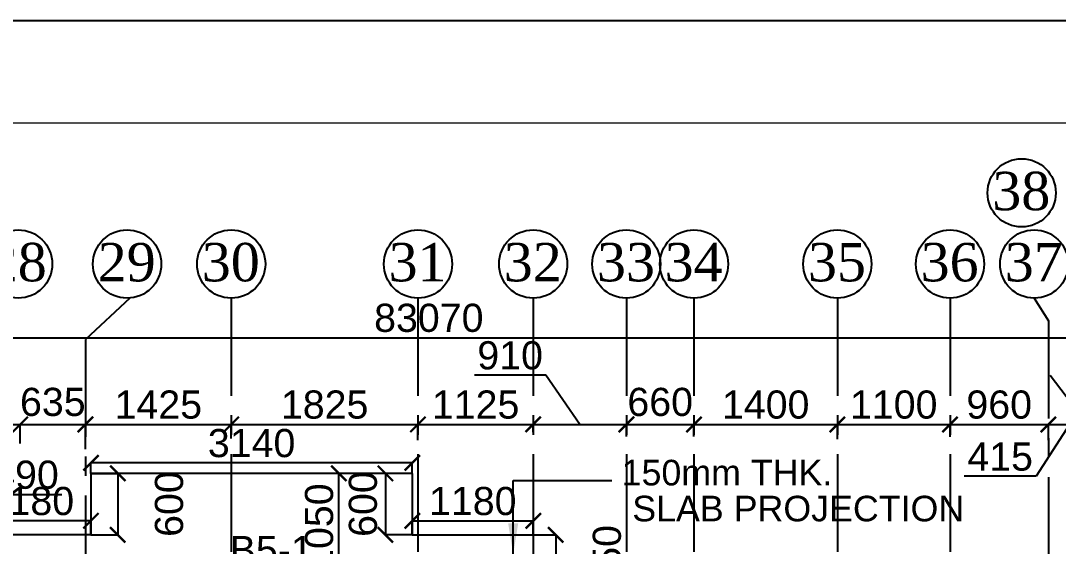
# Model space of a CAD drawing. Header units: inches. Extents: x -1898 to 127651, y -195120 to -109120.
# Drawn here: x 40878 to 51007, y -114252 to -109120 of the extents above; entities that cross this region are included whole.
import ezdxf

# ---------------------------------------------------------------- set-up
doc = ezdxf.new("R2010")
doc.units = ezdxf.units.IN
doc.header["$MEASUREMENT"] = 0
doc.linetypes.add('CENTER', pattern=[50.8, 31.75, -6.35, 6.35, -6.35])
for name, color, linetype in [('2', 5, 'Continuous'), ('4', 4, 'Continuous'), ('ARROW', 5, 'Continuous'), ('BEAM TEXT', 4, 'Continuous'), ('DIM', 251, 'Continuous'), ('GIRD CIR', 1, 'Continuous'), ('GIRD TEXT', 4, 'Continuous'), ('GRID', 8, 'CENTER'), ('GRID DIM', 4, 'Continuous')]:
    doc.layers.add(name, color=color, linetype=linetype)
doc.layers.add('JKEC COLHAT', color=2, linetype='Continuous', lineweight=20)
doc.layers.add('text', color=4, linetype='Continuous', lineweight=30)
doc.styles.add('T200', font='sanss___.ttf', dxfattribs={"height": 275})
doc.styles.add('T300', font='sanss___.ttf', dxfattribs={"height": 350})
doc.styles.add('T400', font='romantic.ttf')
doc.dimstyles.new('T 200', dxfattribs={"dimtxt": 275, "dimasz": 150, "dimexe": 1, "dimexo": 0, "dimgap": 50, "dimtad": 1, "dimdec": 0, "dimrnd": 5, "dimdsep": 46, "dimtxsty": 'T200', "dimblk": 'ARCHTICK', "dimcen": 2.5, "dimdle": 1, "dimclrd": 5, "dimclre": 253, "dimclrt": 1, "dimadec": 0, "dimazin": 0, "dimtfac": 1, "dimtdec": 0, "dimtmove": 2, "dimatfit": 3, "dimfxl": 0, "dimarcsym": 0})
doc.dimstyles.new('T 300', dxfattribs={"dimtxt": 275, "dimasz": 150, "dimexe": 1, "dimexo": 0, "dimgap": 50, "dimtad": 1, "dimdec": 0, "dimrnd": 5, "dimdsep": 46, "dimtxsty": 'T200', "dimblk": 'ARCHTICK', "dimcen": 2.5, "dimdle": 1, "dimclrd": 5, "dimclre": 253, "dimclrt": 4, "dimadec": 0, "dimazin": 0, "dimtfac": 1, "dimtdec": 0, "dimtmove": 2, "dimatfit": 3, "dimfxl": 0, "dimarcsym": 0})

# ---------------------------------------------------------------- blocks, each defined once
blk = doc.blocks.new('_ARCHTICK')
at = {"color": 0, "linetype": 'ByBlock', "const_width": 0.15}
blk.add_lwpolyline([(-0.5, -0.5), (0.5, 0.5)], dxfattribs=at)
blk = doc.blocks.new('*D135')
at = {"layer": 'Defpoints', "color": 0}
for p in [(86396, -112215), (3327, -112439, 15), (86396, -112439, 15)]:
    blk.add_point(p, dxfattribs=at)
at = {"layer": 'GRID DIM', "color": 5, "lineweight": -2}
blk.add_line((3326, -112215), (86397, -112215), dxfattribs=at)
at = {"layer": 'GRID DIM', "color": 253, "lineweight": -2}
for p, q in [((3327, -112439), (3327, -112214)), ((86396, -112439), (86396, -112214))]:
    blk.add_line(p, q, dxfattribs=at)
at = {"layer": 'GRID DIM', "color": 5, "lineweight": -2, "xscale": 150, "yscale": 150, "zscale": 150, "rotation": 180}
blk.add_blockref('_ARCHTICK', (3327, -112215), dxfattribs=at)
at = {"layer": 'GRID DIM', "color": 5, "lineweight": -2, "xscale": 150, "yscale": 150, "zscale": 150}
blk.add_blockref('_ARCHTICK', (86396, -112215), dxfattribs=at)
at = {"layer": 'GRID DIM', "color": 4, "insert": (44862, -112023), "char_height": 275, "attachment_point": 5, "style": 'T200'}
blk.add_mtext('83070', dxfattribs=at)
blk = doc.blocks.new('*D164')
at = {"layer": 'Defpoints', "color": 0}
for p in [(40873, -113062), (40384, -113264, 15), (40873, -113249, 15)]:
    blk.add_point(p, dxfattribs=at)
at = {"layer": 'GRID DIM', "color": 5, "lineweight": -2}
for p, q in [((40383, -113062), (40874, -113062)), ((40628, -113062), (40578, -113747)), ((40578, -113747), (41279, -113747))]:
    blk.add_line(p, q, dxfattribs=at)
at = {"layer": 'GRID DIM', "color": 253, "lineweight": -2}
for p, q in [((40384, -113264), (40384, -113061)), ((40873, -113249), (40873, -113061))]:
    blk.add_line(p, q, dxfattribs=at)
at = {"layer": 'GRID DIM', "color": 5, "lineweight": -2, "xscale": 150, "yscale": 150, "zscale": 150, "rotation": 180}
blk.add_blockref('_ARCHTICK', (40384, -113062), dxfattribs=at)
at = {"layer": 'GRID DIM', "color": 5, "lineweight": -2, "xscale": 150, "yscale": 150, "zscale": 150}
blk.add_blockref('_ARCHTICK', (40873, -113062), dxfattribs=at)
at = {"layer": 'GRID DIM', "color": 4, "insert": (40929, -113555), "char_height": 275, "attachment_point": 5, "style": 'T200'}
blk.add_mtext('490', dxfattribs=at)
blk = doc.blocks.new('*D165')
at = {"layer": 'Defpoints', "color": 0}
for p in [(41509, -113062), (40873, -113249, 15), (41509, -113303, 15)]:
    blk.add_point(p, dxfattribs=at)
at = {"layer": 'GRID DIM', "color": 5, "lineweight": -2}
blk.add_line((40872, -113062), (41510, -113062), dxfattribs=at)
at = {"layer": 'GRID DIM', "color": 253, "lineweight": -2}
for p, q in [((40873, -113249), (40873, -113061)), ((41509, -113303), (41509, -113061))]:
    blk.add_line(p, q, dxfattribs=at)
at = {"layer": 'GRID DIM', "color": 5, "lineweight": -2, "xscale": 150, "yscale": 150, "zscale": 150, "rotation": 180}
blk.add_blockref('_ARCHTICK', (40873, -113062), dxfattribs=at)
at = {"layer": 'GRID DIM', "color": 5, "lineweight": -2, "xscale": 150, "yscale": 150, "zscale": 150}
blk.add_blockref('_ARCHTICK', (41509, -113062), dxfattribs=at)
at = {"layer": 'GRID DIM', "color": 4, "insert": (41191, -112844), "char_height": 275, "attachment_point": 5, "style": 'T200'}
blk.add_mtext('635', dxfattribs=at)
blk = doc.blocks.new('*D166')
at = {"layer": 'Defpoints', "color": 0}
for p in [(42933, -113062), (42933, -113199, 15), (41509, -113303, 15)]:
    blk.add_point(p, dxfattribs=at)
at = {"layer": 'GRID DIM', "color": 5, "lineweight": -2}
blk.add_line((41508, -113062), (42934, -113062), dxfattribs=at)
at = {"layer": 'GRID DIM', "color": 253, "lineweight": -2}
for p, q in [((41509, -113303), (41509, -113061)), ((42933, -113199), (42933, -113061))]:
    blk.add_line(p, q, dxfattribs=at)
at = {"layer": 'GRID DIM', "color": 5, "lineweight": -2, "xscale": 150, "yscale": 150, "zscale": 150, "rotation": 180}
blk.add_blockref('_ARCHTICK', (41509, -113062), dxfattribs=at)
at = {"layer": 'GRID DIM', "color": 5, "lineweight": -2, "xscale": 150, "yscale": 150, "zscale": 150}
blk.add_blockref('_ARCHTICK', (42933, -113062), dxfattribs=at)
at = {"layer": 'GRID DIM', "color": 4, "insert": (42221, -112870), "char_height": 275, "attachment_point": 5, "style": 'T200'}
blk.add_mtext('1425', dxfattribs=at)
blk = doc.blocks.new('*D167')
at = {"layer": 'Defpoints', "color": 0}
for p in [(44756, -113062), (42933, -113199, 15), (44756, -113215, 15)]:
    blk.add_point(p, dxfattribs=at)
at = {"layer": 'GRID DIM', "color": 5, "lineweight": -2}
blk.add_line((42932, -113062), (44757, -113062), dxfattribs=at)
at = {"layer": 'GRID DIM', "color": 253, "lineweight": -2}
for p, q in [((42933, -113199), (42933, -113061)), ((44756, -113215), (44756, -113061))]:
    blk.add_line(p, q, dxfattribs=at)
at = {"layer": 'GRID DIM', "color": 5, "lineweight": -2, "xscale": 150, "yscale": 150, "zscale": 150, "rotation": 180}
blk.add_blockref('_ARCHTICK', (42933, -113062), dxfattribs=at)
at = {"layer": 'GRID DIM', "color": 5, "lineweight": -2, "xscale": 150, "yscale": 150, "zscale": 150}
blk.add_blockref('_ARCHTICK', (44756, -113062), dxfattribs=at)
at = {"layer": 'GRID DIM', "color": 4, "insert": (43845, -112870), "char_height": 275, "attachment_point": 5, "style": 'T200'}
blk.add_mtext('1825', dxfattribs=at)
blk = doc.blocks.new('*D168')
at = {"layer": 'Defpoints', "color": 0}
for p in [(45881, -113062), (45881, -113138, 15), (44756, -113215, 15)]:
    blk.add_point(p, dxfattribs=at)
at = {"layer": 'GRID DIM', "color": 5, "lineweight": -2}
blk.add_line((44755, -113062), (45882, -113062), dxfattribs=at)
at = {"layer": 'GRID DIM', "color": 253, "lineweight": -2}
for p, q in [((44756, -113215), (44756, -113061)), ((45881, -113138), (45881, -113061))]:
    blk.add_line(p, q, dxfattribs=at)
at = {"layer": 'GRID DIM', "color": 5, "lineweight": -2, "xscale": 150, "yscale": 150, "zscale": 150, "rotation": 180}
blk.add_blockref('_ARCHTICK', (44756, -113062), dxfattribs=at)
at = {"layer": 'GRID DIM', "color": 5, "lineweight": -2, "xscale": 150, "yscale": 150, "zscale": 150}
blk.add_blockref('_ARCHTICK', (45881, -113062), dxfattribs=at)
at = {"layer": 'GRID DIM', "color": 4, "insert": (45319, -112870), "char_height": 275, "attachment_point": 5, "style": 'T200'}
blk.add_mtext('1125', dxfattribs=at)
blk = doc.blocks.new('*D169')
at = {"layer": 'Defpoints', "color": 0}
for p in [(45881, -113138, 15), (46791, -113062), (46791, -113179, 15)]:
    blk.add_point(p, dxfattribs=at)
at = {"layer": 'GRID DIM', "color": 5, "lineweight": -2}
for p, q in [((46004, -112581), (45307, -112581)), ((46336, -113062), (46004, -112581)), ((45880, -113062), (46792, -113062))]:
    blk.add_line(p, q, dxfattribs=at)
at = {"layer": 'GRID DIM', "color": 253, "lineweight": -2}
for p, q in [((45881, -113138), (45881, -113061)), ((46791, -113179), (46791, -113061))]:
    blk.add_line(p, q, dxfattribs=at)
at = {"layer": 'GRID DIM', "color": 5, "lineweight": -2, "xscale": 150, "yscale": 150, "zscale": 150, "rotation": 180}
blk.add_blockref('_ARCHTICK', (45881, -113062), dxfattribs=at)
at = {"layer": 'GRID DIM', "color": 5, "lineweight": -2, "xscale": 150, "yscale": 150, "zscale": 150}
blk.add_blockref('_ARCHTICK', (46791, -113062), dxfattribs=at)
at = {"layer": 'GRID DIM', "color": 4, "insert": (45656, -112389), "char_height": 275, "attachment_point": 5, "style": 'T200'}
blk.add_mtext('910', dxfattribs=at)
blk = doc.blocks.new('*D170')
at = {"layer": 'Defpoints', "color": 0}
for p in [(47451, -113062), (46791, -113179, 15), (47451, -113179, 15)]:
    blk.add_point(p, dxfattribs=at)
at = {"layer": 'GRID DIM', "color": 5, "lineweight": -2}
blk.add_line((46790, -113062), (47452, -113062), dxfattribs=at)
at = {"layer": 'GRID DIM', "color": 253, "lineweight": -2}
for p, q in [((46791, -113179), (46791, -113061)), ((47451, -113179), (47451, -113061))]:
    blk.add_line(p, q, dxfattribs=at)
at = {"layer": 'GRID DIM', "color": 5, "lineweight": -2, "xscale": 150, "yscale": 150, "zscale": 150, "rotation": 180}
blk.add_blockref('_ARCHTICK', (46791, -113062), dxfattribs=at)
at = {"layer": 'GRID DIM', "color": 5, "lineweight": -2, "xscale": 150, "yscale": 150, "zscale": 150}
blk.add_blockref('_ARCHTICK', (47451, -113062), dxfattribs=at)
at = {"layer": 'GRID DIM', "color": 4, "insert": (47121, -112844), "char_height": 275, "attachment_point": 5, "style": 'T200'}
blk.add_mtext('660', dxfattribs=at)
blk = doc.blocks.new('*D171')
at = {"layer": 'Defpoints', "color": 0}
for p in [(48851, -113062), (47451, -113179, 15), (48851, -113207, 15)]:
    blk.add_point(p, dxfattribs=at)
at = {"layer": 'GRID DIM', "color": 5, "lineweight": -2}
blk.add_line((47450, -113062), (48852, -113062), dxfattribs=at)
at = {"layer": 'GRID DIM', "color": 253, "lineweight": -2}
for p, q in [((47451, -113179), (47451, -113061)), ((48851, -113207), (48851, -113061))]:
    blk.add_line(p, q, dxfattribs=at)
at = {"layer": 'GRID DIM', "color": 5, "lineweight": -2, "xscale": 150, "yscale": 150, "zscale": 150, "rotation": 180}
blk.add_blockref('_ARCHTICK', (47451, -113062), dxfattribs=at)
at = {"layer": 'GRID DIM', "color": 5, "lineweight": -2, "xscale": 150, "yscale": 150, "zscale": 150}
blk.add_blockref('_ARCHTICK', (48851, -113062), dxfattribs=at)
at = {"layer": 'GRID DIM', "color": 4, "insert": (48151, -112870), "char_height": 275, "attachment_point": 5, "style": 'T200'}
blk.add_mtext('1400', dxfattribs=at)
blk = doc.blocks.new('*D172')
at = {"layer": 'Defpoints', "color": 0}
for p in [(49951, -113062), (48851, -113207, 15), (49951, -113182, 15)]:
    blk.add_point(p, dxfattribs=at)
at = {"layer": 'GRID DIM', "color": 5, "lineweight": -2}
blk.add_line((48850, -113062), (49952, -113062), dxfattribs=at)
at = {"layer": 'GRID DIM', "color": 253, "lineweight": -2}
for p, q in [((48851, -113207), (48851, -113061)), ((49951, -113182), (49951, -113061))]:
    blk.add_line(p, q, dxfattribs=at)
at = {"layer": 'GRID DIM', "color": 5, "lineweight": -2, "xscale": 150, "yscale": 150, "zscale": 150, "rotation": 180}
blk.add_blockref('_ARCHTICK', (48851, -113062), dxfattribs=at)
at = {"layer": 'GRID DIM', "color": 5, "lineweight": -2, "xscale": 150, "yscale": 150, "zscale": 150}
blk.add_blockref('_ARCHTICK', (49951, -113062), dxfattribs=at)
at = {"layer": 'GRID DIM', "color": 4, "insert": (49401, -112870), "char_height": 275, "attachment_point": 5, "style": 'T200'}
blk.add_mtext('1100', dxfattribs=at)
blk = doc.blocks.new('*D173')
at = {"layer": 'Defpoints', "color": 0}
for p in [(50911, -113062), (49951, -113182, 15), (50911, -113216, 15)]:
    blk.add_point(p, dxfattribs=at)
at = {"layer": 'GRID DIM', "color": 5, "lineweight": -2}
blk.add_line((49950, -113062), (50912, -113062), dxfattribs=at)
at = {"layer": 'GRID DIM', "color": 253, "lineweight": -2}
for p, q in [((49951, -113182), (49951, -113061)), ((50911, -113216), (50911, -113061))]:
    blk.add_line(p, q, dxfattribs=at)
at = {"layer": 'GRID DIM', "color": 5, "lineweight": -2, "xscale": 150, "yscale": 150, "zscale": 150, "rotation": 180}
blk.add_blockref('_ARCHTICK', (49951, -113062), dxfattribs=at)
at = {"layer": 'GRID DIM', "color": 5, "lineweight": -2, "xscale": 150, "yscale": 150, "zscale": 150}
blk.add_blockref('_ARCHTICK', (50911, -113062), dxfattribs=at)
at = {"layer": 'GRID DIM', "color": 4, "insert": (50431, -112870), "char_height": 275, "attachment_point": 5, "style": 'T200'}
blk.add_mtext('960', dxfattribs=at)
blk = doc.blocks.new('*D174')
at = {"layer": 'Defpoints', "color": 0}
for p in [(51326, -113062), (50911, -113216, 15), (51326, -113325, 15)]:
    blk.add_point(p, dxfattribs=at)
at = {"layer": 'GRID DIM', "color": 5, "lineweight": -2}
for p, q in [((51118, -113062), (50792, -113569)), ((50910, -113062), (51327, -113062)), ((50792, -113569), (50089, -113569))]:
    blk.add_line(p, q, dxfattribs=at)
at = {"layer": 'GRID DIM', "color": 253, "lineweight": -2}
for p, q in [((50911, -113216), (50911, -113061)), ((51326, -113325), (51326, -113061))]:
    blk.add_line(p, q, dxfattribs=at)
at = {"layer": 'GRID DIM', "color": 5, "lineweight": -2, "xscale": 150, "yscale": 150, "zscale": 150, "rotation": 180}
blk.add_blockref('_ARCHTICK', (50911, -113062), dxfattribs=at)
at = {"layer": 'GRID DIM', "color": 5, "lineweight": -2, "xscale": 150, "yscale": 150, "zscale": 150}
blk.add_blockref('_ARCHTICK', (51326, -113062), dxfattribs=at)
at = {"layer": 'GRID DIM', "color": 4, "insert": (50440, -113378), "char_height": 275, "attachment_point": 5, "style": 'T200'}
blk.add_mtext('415', dxfattribs=at)
blk = doc.blocks.new('*D826')
at = {"layer": 'Defpoints', "color": 0}
for p in [(43984, -113540), (44099, -113540, 15), (44061, -114590, 15)]:
    blk.add_point(p, dxfattribs=at)
at = {"layer": 'DIM', "color": 253, "lineweight": -2}
for p, q in [((44099, -113540), (43983, -113540)), ((44061, -114590), (43983, -114590))]:
    blk.add_line(p, q, dxfattribs=at)
at = {"layer": 'DIM', "color": 5, "lineweight": -2}
blk.add_line((43984, -114591), (43984, -113539), dxfattribs=at)
at = {"layer": 'DIM', "color": 5, "lineweight": -2, "xscale": 150, "yscale": 150, "zscale": 150}
for p, rotation in [((43984, -113540), 90), ((43984, -114590), 270)]:
    blk.add_blockref('_ARCHTICK', p, dxfattribs=dict(at, rotation=rotation))
at = {"layer": 'DIM', "color": 1, "insert": (43792, -114065), "char_height": 275, "attachment_point": 5, "rotation": 90, "style": 'T200'}
blk.add_mtext('1050', dxfattribs=at)
blk = doc.blocks.new('*D828')
at = {"layer": 'Defpoints', "color": 0}
for p in [(40381, -114003), (40381, -114140, 15), (41563, -114140, 15)]:
    blk.add_point(p, dxfattribs=at)
at = {"layer": 'DIM', "color": 5, "lineweight": -2}
blk.add_line((41564, -114003), (40380, -114003), dxfattribs=at)
at = {"layer": 'DIM', "color": 253, "lineweight": -2}
for p, q in [((40381, -114140), (40381, -114002)), ((41563, -114140), (41563, -114002))]:
    blk.add_line(p, q, dxfattribs=at)
at = {"layer": 'DIM', "color": 5, "lineweight": -2, "xscale": 150, "yscale": 150, "zscale": 150, "rotation": 180}
blk.add_blockref('_ARCHTICK', (40381, -114003), dxfattribs=at)
at = {"layer": 'DIM', "color": 5, "lineweight": -2, "xscale": 150, "yscale": 150, "zscale": 150}
blk.add_blockref('_ARCHTICK', (41563, -114003), dxfattribs=at)
at = {"layer": 'DIM', "color": 1, "insert": (40972, -113812), "char_height": 275, "attachment_point": 5, "style": 'T200'}
blk.add_mtext('1180', dxfattribs=at)
blk = doc.blocks.new('*D829')
at = {"layer": '2', "color": 253, "lineweight": -2}
for p, q in [((41563, -113540), (41826, -113540)), ((41563, -114140), (41826, -114140))]:
    blk.add_line(p, q, dxfattribs=at)
at = {"layer": '2', "color": 5, "lineweight": -2}
blk.add_line((41825, -113539), (41825, -114141), dxfattribs=at)
at = {"layer": 'Defpoints', "color": 0}
for p in [(41563, -113540, 15), (41563, -114140, 15), (41825, -114140)]:
    blk.add_point(p, dxfattribs=at)
at = {"layer": '2', "color": 5, "lineweight": -2, "xscale": 150, "yscale": 150, "zscale": 150}
for p, rotation in [((41825, -113540), 90), ((41825, -114140), 270)]:
    blk.add_blockref('_ARCHTICK', p, dxfattribs=dict(at, rotation=rotation))
at = {"layer": '2', "color": 1, "insert": (42327, -113840), "char_height": 275, "attachment_point": 5, "rotation": 90, "style": 'T200'}
blk.add_mtext('600', dxfattribs=at)
blk = doc.blocks.new('*D830')
at = {"layer": '2', "color": 5, "lineweight": -2}
blk.add_line((44702, -113437), (41562, -113437), dxfattribs=at)
at = {"layer": '2', "color": 253, "lineweight": -2}
for p, q in [((41563, -113540), (41563, -113436)), ((44701, -113540), (44701, -113436))]:
    blk.add_line(p, q, dxfattribs=at)
at = {"layer": 'Defpoints', "color": 0}
for p in [(41563, -113437), (41563, -113540, 15), (44701, -113540, 15)]:
    blk.add_point(p, dxfattribs=at)
at = {"layer": '2', "color": 5, "lineweight": -2, "xscale": 150, "yscale": 150, "zscale": 150, "rotation": 180}
blk.add_blockref('_ARCHTICK', (41563, -113437), dxfattribs=at)
at = {"layer": '2', "color": 5, "lineweight": -2, "xscale": 150, "yscale": 150, "zscale": 150}
blk.add_blockref('_ARCHTICK', (44701, -113437), dxfattribs=at)
at = {"layer": '2', "color": 1, "insert": (43132, -113246), "char_height": 275, "attachment_point": 5, "style": 'T200'}
blk.add_mtext('3140', dxfattribs=at)
blk = doc.blocks.new('*D831')
at = {"layer": 'Defpoints', "color": 0}
for p in [(45882, -114140, 15), (45882, -114590, 15), (46101, -114590)]:
    blk.add_point(p, dxfattribs=at)
at = {"layer": 'DIM', "color": 253, "lineweight": -2}
for p, q in [((45882, -114140), (46102, -114140)), ((45882, -114590), (46102, -114590))]:
    blk.add_line(p, q, dxfattribs=at)
at = {"layer": 'DIM', "color": 5, "lineweight": -2}
blk.add_line((46101, -114139), (46101, -114591), dxfattribs=at)
at = {"layer": 'DIM', "color": 5, "lineweight": -2, "xscale": 150, "yscale": 150, "zscale": 150}
for p, rotation in [((46101, -114140), 90), ((46101, -114590), 270)]:
    blk.add_blockref('_ARCHTICK', p, dxfattribs=dict(at, rotation=rotation))
at = {"layer": 'DIM', "color": 1, "insert": (46602, -114365), "char_height": 275, "attachment_point": 5, "rotation": 90, "style": 'T200'}
blk.add_mtext('450', dxfattribs=at)
blk = doc.blocks.new('*D832')
at = {"layer": 'Defpoints', "color": 0}
for p in [(45882, -114003), (44701, -114140, 15), (45882, -114140, 15)]:
    blk.add_point(p, dxfattribs=at)
at = {"layer": 'DIM', "color": 5, "lineweight": -2}
blk.add_line((44700, -114003), (45883, -114003), dxfattribs=at)
at = {"layer": 'DIM', "color": 253, "lineweight": -2}
for p, q in [((44701, -114140), (44701, -114002)), ((45882, -114140), (45882, -114002))]:
    blk.add_line(p, q, dxfattribs=at)
at = {"layer": 'DIM', "color": 5, "lineweight": -2, "xscale": 150, "yscale": 150, "zscale": 150, "rotation": 180}
blk.add_blockref('_ARCHTICK', (44701, -114003), dxfattribs=at)
at = {"layer": 'DIM', "color": 5, "lineweight": -2, "xscale": 150, "yscale": 150, "zscale": 150}
blk.add_blockref('_ARCHTICK', (45882, -114003), dxfattribs=at)
at = {"layer": 'DIM', "color": 1, "insert": (45291, -113812), "char_height": 275, "attachment_point": 5, "style": 'T200'}
blk.add_mtext('1180', dxfattribs=at)
blk = doc.blocks.new('*D833')
at = {"layer": '2', "color": 253, "lineweight": -2}
for p, q in [((44701, -113540), (44437, -113540)), ((44701, -114140), (44437, -114140))]:
    blk.add_line(p, q, dxfattribs=at)
at = {"layer": '2', "color": 5, "lineweight": -2}
blk.add_line((44438, -113539), (44438, -114141), dxfattribs=at)
at = {"layer": 'Defpoints', "color": 0}
for p in [(44701, -113540, 15), (44438, -114140), (44701, -114140, 15)]:
    blk.add_point(p, dxfattribs=at)
at = {"layer": '2', "color": 5, "lineweight": -2, "xscale": 150, "yscale": 150, "zscale": 150}
for p, rotation in [((44438, -113540), 90), ((44438, -114140), 270)]:
    blk.add_blockref('_ARCHTICK', p, dxfattribs=dict(at, rotation=rotation))
at = {"layer": '2', "color": 1, "insert": (44220, -113840), "char_height": 275, "attachment_point": 5, "rotation": 90, "style": 'T200'}
blk.add_mtext('600', dxfattribs=at)

msp = doc.modelspace()

# ---------------------------------------------------------------- linework, layer by layer
at = {"layer": '4'}
msp.add_line((44700.5, -113540.3, 14.7), (41562.7, -113540.3, 14.7), dxfattribs=at)
at = {"layer": '4', "elevation": 14.7}
for points in [[(41562.7, -113540.3), (41562.7, -114140.3), (40380.9, -114140.3), (40380.9, -114590.3)], [(44700.5, -113540.3), (44700.5, -114140.3), (45882.3, -114140.3), (45882.3, -114590.3)]]:
    msp.add_lwpolyline(points, dxfattribs=at)
at = {"layer": 'Defpoints', "ltscale": 0.2}
msp.add_lwpolyline([(-1898.4, -195120.3), (120101.6, -195120.3), (120101.6, -109120.3), (-1898.4, -109120.3)], close=True, dxfattribs=at)
at = {"layer": 'DIM'}
msp.add_line((51326, -113108.6, 14.7), (50928.1, -112584.8, 14.7), dxfattribs=at)
at = {"layer": 'GIRD CIR'}
for centre in [(50650.3, -110801, 14.7), (40852.7, -111495.7, 14.7), (41916.1, -111495.7, 14.7), (42932.7, -111495.7, 14.7), (44756.3, -111495.7, 14.7), (45881, -111495.7, 14.7), (46790.7, -111495.7, 14.7), (47451, -111495.7, 14.7), (48850.7, -111495.7, 14.7), (49950.7, -111495.7, 14.7), (50772.5, -111495.7, 14.7)]:
    msp.add_circle(centre, 333.3, dxfattribs=at)
at = {"layer": 'GRID', "ltscale": 30}
for p, q in [((41943.1, -111829.1, 14.7), (41508.9, -112231.6, 14.7)), ((42932.7, -111829.1, 14.7), (42932.7, -143550.6, 14.7)), ((44756.3, -111829.1, 14.7), (44756.3, -143550.6, 14.7)), ((45881, -111829.1, 14.7), (45881, -143550.6, 14.7)), ((46790.7, -111829.1, 14.7), (46790.7, -143550.6, 14.7)), ((47451, -111829.1, 14.7), (47451, -143550.6, 14.7)), ((48850.7, -111829.1, 14.7), (48850.7, -143550.6, 14.7)), ((49950.7, -111829.1, 14.7), (49950.7, -143550.6, 14.7)), ((50772.5, -111829.1, 14.7), (50911, -112051.8, 14.7)), ((50911, -112051.8, 14.7), (50911, -143550.6, 14.7)), ((41508.9, -112231.6, 14.7), (41508.9, -143550.6, 14.7))]:
    msp.add_line(p, q, dxfattribs=at)
at = {"layer": 'JKEC COLHAT', "ltscale": 0.2}
msp.add_lwpolyline([(-898.4, -194120.3), (119101.6, -194120.3), (119101.6, -110120.3), (-898.4, -110120.3)], close=True, dxfattribs=at)

# ---------------------------------------------------------------- texts
at = {"layer": 'BEAM TEXT', "style": 'T300'}
msp.add_text('B5-1', height=275, dxfattribs=at).set_placement((42917.6, -114426.2))
at = {"layer": 'GIRD TEXT', "ltscale": 7, "style": 'T400'}
for s, p in [('38', (50363.3, -110970.4)), ('28', (40565.7, -111665.1)), ('29', (41629.1, -111665.1)), ('30', (42645.7, -111665.1)), ('31', (44469.4, -111665.1)), ('32', (45594, -111665.1)), ('33', (46503.7, -111665.1)), ('34', (47164, -111665.1)), ('35', (48563.7, -111665.1)), ('36', (49663.7, -111665.1)), ('37', (50485.5, -111665.1))]:
    msp.add_text(s, height=375, dxfattribs=at).set_placement(p)
at = {"layer": 'text', "color": 30, "style": 'T300'}
for s, p in [('150mm THK.', (46744.8, -113657.7)), ('SLAB PROJECTION', (46848.6, -114008.6))]:
    msp.add_text(s, height=250, dxfattribs=at).set_placement(p)

# ---------------------------------------------------------------- dimensions: what is measured, and where the dimension line sits
at = {"layer": '2', "color": 5}
dim = msp.add_linear_dim(base=(41562.7, -113437.4), p1=(44700.5, -113540.3, 14.7), p2=(41562.7, -113540.3, 14.7), dimstyle='T 200', override={"dimarcsym": 2}, dxfattribs=at)
dim.commit()
dim.dimension.update_dxf_attribs({"geometry": '*D830', "text_midpoint": (43131.6, -113245.6)})
for base, p1, p2, picture, middle in [((41825.2, -114140.3), (41562.7, -113540.3, 14.7), (41562.7, -114140.3, 14.7), '*D829', (42326.7, -113840.3)), ((44438, -114140.3), (44700.5, -113540.3, 14.7), (44700.5, -114140.3, 14.7), '*D833', (44220.2, -113840.3))]:
    dim = msp.add_linear_dim(base=base, p1=p1, p2=p2, angle=90, dimstyle='T 200', override={"dimarcsym": 2}, dxfattribs=at)
    dim.commit()
    dim.dimension.update_dxf_attribs({"geometry": picture, "text_midpoint": middle})
at = {"layer": 'DIM'}
for base, p1, p2, angle, picture, middle in [((43983.5, -113540.3), (44061.1, -114590.3, 14.7), (44099.2, -113540.3, 14.7), 90, '*D826', (43791.9, -114065.3)), ((45882.3, -114003.3), (44700.5, -114140.3, 14.7), (45882.3, -114140.3, 14.7), 180, '*D832', (45291.4, -113811.7)), ((46101.1, -114590.3), (45882.3, -114140.3, 14.7), (45882.3, -114590.3, 14.7), 90, '*D831', (46602.1, -114365.3))]:
    dim = msp.add_linear_dim(base=base, p1=p1, p2=p2, angle=angle, dimstyle='T 200', dxfattribs=at)
    dim.commit()
    dim.dimension.update_dxf_attribs({"geometry": picture, "text_midpoint": middle})
dim = msp.add_linear_dim(base=(40380.9, -114003.3), p1=(41562.7, -114140.3, 14.7), p2=(40380.9, -114140.3, 14.7), dimstyle='T 200', dxfattribs=at)
dim.commit()
dim.dimension.update_dxf_attribs({"geometry": '*D828', "text_midpoint": (40971.8, -113811.7)})
at = {"layer": 'GRID DIM'}
for base, p1, p2, picture, middle in [((86396, -112214.8), (3327.4, -112439.4, 14.7), (86396, -112439.4, 14.7), '*D135', (44861.7, -112022.9)), ((41508.9, -113062.1), (40872.7, -113248.6, 14.7), (41508.9, -113302.5, 14.7), '*D165', (41190.8, -112844.3)), ((42932.7, -113062.1), (41508.9, -113302.5, 14.7), (42932.7, -113199.4, 14.7), '*D166', (42220.8, -112870.5)), ((44756.3, -113062.1), (42932.7, -113199.4, 14.7), (44756.3, -113215, 14.7), '*D167', (43844.5, -112870.5)), ((45881, -113062.1), (44756.3, -113215, 14.7), (45881, -113138.3, 14.7), '*D168', (45318.7, -112870.5)), ((47451, -113062.1), (46790.7, -113179.3, 14.7), (47451, -113179.3, 14.7), '*D170', (47120.8, -112844.3)), ((48850.7, -113062.1), (47451, -113179.3, 14.7), (48850.7, -113206.8, 14.7), '*D171', (48150.8, -112870.5)), ((49950.7, -113062.1), (48850.7, -113206.8, 14.7), (49950.7, -113182.3, 14.7), '*D172', (49400.7, -112870.5)), ((50911, -113062.1), (49950.7, -113182.3, 14.7), (50911, -113216.3, 14.7), '*D173', (50430.8, -112870.3))]:
    dim = msp.add_linear_dim(base=base, p1=p1, p2=p2, dimstyle='T 300', dxfattribs=at)
    dim.commit()
    dim.dimension.update_dxf_attribs({"geometry": picture, "text_midpoint": middle})
for base, p1, p2, picture, middle in [((46790.7, -113062.1), (45881, -113138.3, 14.7), (46790.7, -113179.3, 14.7), '*D169', (45953.9, -112580.7)), ((40872.7, -113062.1), (40384.3, -113263.7, 14.7), (40872.7, -113248.6, 14.7), '*D164', (40628.5, -113746.7)), ((51326, -113062.1), (50911, -113216.3, 14.7), (51326, -113325.2, 14.7), '*D174', (50741.8, -113569.3))]:
    dim = msp.add_linear_dim(base=base, p1=p1, p2=p2, dimstyle='T 300', override={"dimtmove": 1}, dxfattribs=at)
    dim.commit()
    dim.dimension.update_dxf_attribs({"geometry": picture, "text_midpoint": middle, "dimtype": 160})

# ---------------------------------------------------------------- leaders
at = {"layer": 'ARROW'}
msp.add_leader([(45685.9, -114326.9), (45685.9, -113610.7), (46647.6, -113610.7)], dimstyle='T 300', override={"dimasz": 300, "dimtad": 0}, dxfattribs=at)

doc.saveas('drawing.dxf')
